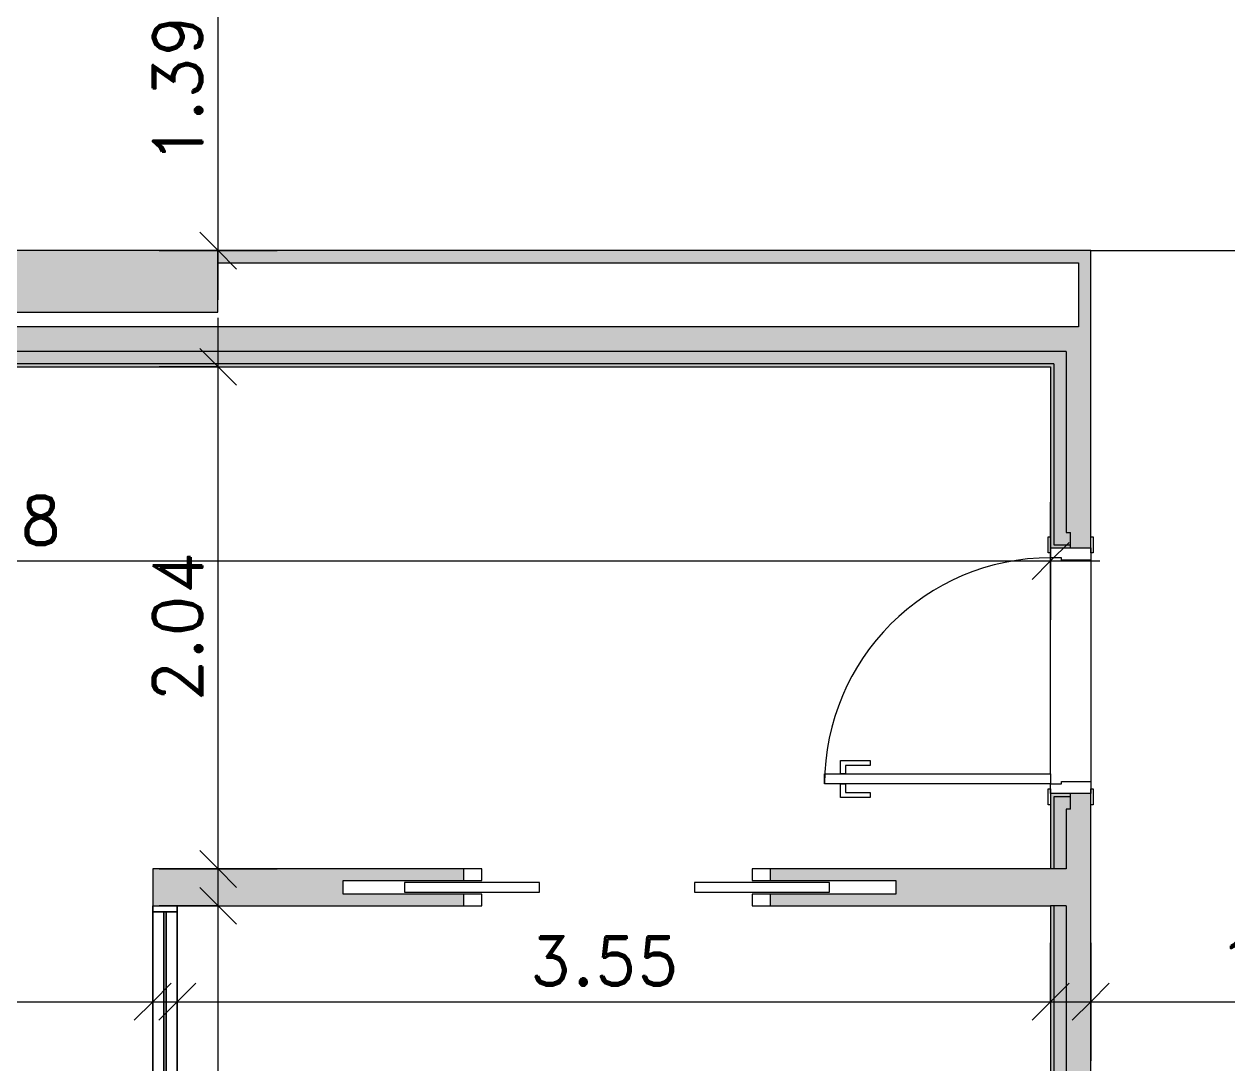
# Model space of a CAD drawing. Header units: metres. Extents: x -227.9 to -140, y 37.9 to 92.1.
# Drawn here: x -176.221 to -171.32, y 73.614 to 77.846 of the extents above; entities that cross this region are included whole.
import ezdxf

# ---------------------------------------------------------------- set-up
doc = ezdxf.new("R2010")
doc.units = ezdxf.units.M
doc.linetypes.add('JIS_02_0.7', pattern=[1.35, 0.75, -0.6])
for name, color, linetype, lineweight in [('A-ANNO-DIMS', 7, 'Continuous', 9), ('A-ANNO-DIMS-100', 7, 'Continuous', 9), ('A-DOOR', 7, 'Continuous', 5), ('A-FLOR', 7, 'Continuous', 5), ('A-GLAZ', 7, 'Continuous', 5), ('A-WALL', 7, 'Continuous', 5), ('A-WALL-PATT', 7, 'Continuous', 13), ('I-WALL', 7, 'Continuous', 5)]:
    doc.layers.add(name, color=color, linetype=linetype, lineweight=lineweight)
doc.layers.add('A-DETL', color=94, linetype='Continuous', lineweight=5, true_color=0x00a600)
doc.styles.add('RomanD_B', font='', dxfattribs={"height": 0.2})
doc.styles.get('RomanD_B').set_extended_font_data('RomanD', bold=True)
doc.dimstyles.new('LAG-Romans_0_2', dxfattribs={"dimscale": 0.3048, "dimtxt": 0.200715, "dimasz": 0.492126, "dimexe": 0.787402, "dimexo": 0.0625, "dimgap": 0, "dimtad": 1, "dimrnd": 0.01, "dimzin": 0, "dimdsep": 46, "dimtxsty": 'RomanD_B', "dimblk1": 'OBLIQUE', "dimblk2": 'OBLIQUE', "dimsah": 1, "dimcen": 0.09, "dimdle": 0.656168, "dimazin": 0, "dimtfac": 1, "dimtdec": 4, "dimtix": 1, "dimtmove": 0, "dimatfit": 3, "dimfxl": 0.787402, "dimfxlon": 1, "dimtvp": 1, "dimtolj": 1, "dimtzin": 0, "dimarcsym": 2})

# ---------------------------------------------------------------- blocks, each defined once
blk = doc.blocks.new('LAG-C1030-PORTE-COUL DEUX BATTANTS-13PR_07 - LAG-C1030-PORTE-COUL DEUX BATTANTS-13PR_07_02F-110x210-15723467-MUC-LAG-PRO-PLA-ARC-TZN-N02-AG02Ec-Cote')
at = {"layer": 'A-DOOR', "color": 9, "true_color": 0xc0c0c0}
for p, q in [((-0.455, 0.075), (-0.53, 0.075)), ((-0.53, 0.075), (-0.53, 0.0275)), ((-0.455, 0.0275), (-0.455, 0.075)), ((0.72, 0.075), (0.645, 0.075)), ((0.645, 0.075), (0.645, 0.0275)), ((0.72, 0.0275), (0.72, 0.075)), ((-0.53, 0.0275), (-0.455, 0.0275)), ((0.645, 0.0275), (0.72, 0.0275)), ((-0.455, -0.0275), (-0.53, -0.0275)), ((-0.53, -0.0275), (-0.53, -0.075)), ((-0.455, -0.075), (-0.455, -0.0275)), ((0.72, -0.0275), (0.645, -0.0275)), ((0.645, -0.0275), (0.645, -0.075)), ((0.72, -0.075), (0.72, -0.0275)), ((-0.53, -0.075), (-0.455, -0.075)), ((0.645, -0.075), (0.72, -0.075))]:
    blk.add_line(p, q, dxfattribs=at)
at = {"layer": 'A-DOOR'}
for p, q in [((-0.22, 0.02), (-0.77, 0.02)), ((-0.77, 0.02), (-0.77, -0.02)), ((-0.22, -0.02), (-0.22, 0.02)), ((0.41, 0.02), (0.41, -0.02)), ((0.96, 0.02), (0.41, 0.02)), ((0.96, -0.02), (0.96, 0.02)), ((-0.77, -0.02), (-0.22, -0.02)), ((0.41, -0.02), (0.96, -0.02))]:
    blk.add_line(p, q, dxfattribs=at)
blk = doc.blocks.new('LAG-C1030-PORTE-BAT 1 VANT-13PR_01 - LAG-C1030-PORTE-BAT 1 VANT-13PR_01_04F-90X210 CHAMBRE-15711705-MUC-LAG-PRO-PLA-ARC-TZN-N02-AG02Ec-Cote')
at = {"layer": 'A-DOOR', "color": 9, "true_color": 0xc0c0c0}
for p, q in [((-0.6497, 0.0815), (-0.6497, 0.0915)), ((-0.6497, 0.0915), (-0.5847, 0.0915)), ((-0.5847, 0.0815), (-0.6497, 0.0815)), ((-0.6047, 0.0815), (-0.5547, 0.0815)), ((-0.6047, -0.0815), (-0.6047, 0.0815)), ((-0.5847, 0.0915), (-0.5847, 0.0815)), ((-0.5547, 0.0815), (-0.5547, -0.0376)), ((0.3453, 0.0815), (0.3953, 0.0815)), ((0.3453, -0.0376), (0.3453, 0.0815)), ((0.3753, 0.0915), (0.4403, 0.0915)), ((0.3753, 0.0815), (0.3753, 0.0915)), ((0.4403, 0.0815), (0.3753, 0.0815)), ((0.3953, 0.0815), (0.3953, -0.0815)), ((0.4403, 0.0915), (0.4403, 0.0815)), ((-0.5647, -0.0376), (-0.5647, -0.0815)), ((-0.5547, -0.0376), (-0.5647, -0.0376)), ((0.3553, -0.0376), (0.3453, -0.0376)), ((0.3553, -0.0815), (0.3553, -0.0376)), ((-0.6497, -0.0915), (-0.6497, -0.0815)), ((-0.6497, -0.0815), (-0.5847, -0.0815)), ((-0.5847, -0.0915), (-0.6497, -0.0915)), ((-0.5647, -0.0815), (-0.6047, -0.0815)), ((-0.5847, -0.0815), (-0.5847, -0.0915)), ((0.3953, -0.0815), (0.3553, -0.0815)), ((0.3753, -0.0815), (0.4403, -0.0815)), ((0.3753, -0.0915), (0.3753, -0.0815)), ((0.4403, -0.0915), (0.3753, -0.0915)), ((0.4403, -0.0815), (0.4403, -0.0915))]:
    blk.add_line(p, q, dxfattribs=at)
at = {"layer": 'A-DOOR'}
for p, q in [((0.3153, -0.0815), (0.3553, -0.0815)), ((0.3153, -1.0015), (0.3153, -0.0815)), ((0.3553, -0.0815), (0.3553, -1.0015)), ((0.2603, -0.8165), (0.2803, -0.8165)), ((0.2603, -0.9365), (0.2603, -0.8165)), ((0.2803, -0.8165), (0.2803, -0.9165)), ((0.3903, -0.8165), (0.4103, -0.8165)), ((0.3903, -0.9165), (0.3903, -0.8165)), ((0.4103, -0.8165), (0.4103, -0.9365)), ((0.2803, -0.9165), (0.3153, -0.9165)), ((0.3153, -0.9165), (0.3153, -0.9365)), ((0.3553, -0.9165), (0.3903, -0.9165)), ((0.3553, -0.9365), (0.3553, -0.9165)), ((0.3153, -0.9365), (0.2603, -0.9365)), ((0.4103, -0.9365), (0.3553, -0.9365)), ((0.3553, -1.0015), (0.3153, -1.0015))]:
    blk.add_line(p, q, dxfattribs=at)
blk.add_arc((0.3553, -0.0815), 0.92, 180, 270, dxfattribs=at)
blk = doc.blocks.new('LAG-C1020-FENÊTRE-12FT-22-03 - LAG-C1020-FENÊTRE-12FT-22-03-01-13182808-MUC-LAG-PRO-PLA-ARC-TZN-N02-AG02Ec-Cote')
at = {"layer": 'A-GLAZ', "lineweight": 13}
for p, q in [((-2.825, 0.05), (-2.85, 0.05)), ((-2.85, 0.05), (-2.85, -0.05)), ((-2.825, -0.05), (-2.825, 0.05)), ((-1.25, 0.05), (-1.275, 0.05)), ((-1.275, 0.05), (-1.275, -0.05)), ((-1.275, 0.005), (-2.825, 0.005)), ((-2.825, 0.005), (-2.825, -0.005)), ((-1.275, -0.005), (-1.275, 0.005)), ((-2.825, -0.005), (-1.275, -0.005)), ((-2.85, -0.05), (-2.825, -0.05)), ((-1.275, -0.05), (-1.25, -0.05))]:
    blk.add_line(p, q, dxfattribs=at)
at = {"layer": 'A-GLAZ'}
for p, q in [((-2.825, 0.05), (-1.275, 0.05)), ((-1.275, -0.05), (-2.825, -0.05))]:
    blk.add_line(p, q, dxfattribs=at)
blk = doc.blocks.new('LAG-C1020-FENÊTRE-12FT-22-03 - LAG-C1020-FENÊTRE-12FT-22-03-01-13183694-MUC-LAG-PRO-PLA-ARC-TZN-N02-AG02Ec-Cote')
at = {"layer": 'A-GLAZ', "lineweight": 13}
for p, q in [((-2.9, 0.05), (-2.875, 0.05)), ((-2.875, 0.05), (-2.875, -0.05)), ((-1.275, -0.05), (-1.275, 0.05)), ((-1.275, 0.05), (-1.25, 0.05)), ((-2.875, 0.005), (-1.275, 0.005)), ((-2.875, -0.005), (-2.875, 0.005)), ((-1.275, 0.005), (-1.275, -0.005)), ((-1.275, -0.005), (-2.875, -0.005)), ((-2.875, -0.05), (-2.9, -0.05)), ((-1.25, -0.05), (-1.275, -0.05))]:
    blk.add_line(p, q, dxfattribs=at)
at = {"layer": 'A-GLAZ'}
for p, q in [((-2.85, 0.05), (-2.875, 0.05)), ((-1.275, 0.05), (-2.825, 0.05)), ((-2.875, -0.05), (-2.85, -0.05)), ((-2.825, -0.05), (-1.275, -0.05))]:
    blk.add_line(p, q, dxfattribs=at)
blk = doc.blocks.new('DIMBLOCK21-MUC-LAG-PRO-PLA-ARC-TZN-N02-AG02Ec-Cote')
at = {"layer": 'A-ANNO-DIMS-100', "transparency": 16777216}
for p, q in [((-175.4305, 76.7235), (-175.4305, 78.5147)), ((-175.6705, 78.3147), (-175.1905, 78.3147)), ((-175.4305, 78.3147), (-175.6705, 78.3147)), ((-175.6705, 76.9235), (-175.1905, 76.9235)), ((-175.4305, 76.9235), (-175.6705, 76.9235))]:
    blk.add_line(p, q, dxfattribs=at)
at = {"layer": 'A-ANNO-DIMS-100', "lineweight": 25, "transparency": 16777216}
for p, q in [((-175.4305, 78.3147), (-175.5055, 78.3897)), ((-175.4305, 78.3147), (-175.3555, 78.2397)), ((-175.4305, 76.9235), (-175.5055, 76.9985)), ((-175.4305, 76.9235), (-175.3555, 76.8485))]:
    blk.add_line(p, q, dxfattribs=at)
at = {"layer": 'A-ANNO-DIMS-100', "color": 0, "transparency": 16777216, "insert": (-175.6961, 77.2756), "char_height": 0.2, "width": 0.824475, "attachment_point": 1, "rotation": 90, "line_spacing_factor": 1.146391, "style": 'RomanD_B'}
blk.add_mtext('1.39', dxfattribs=at)
blk = doc.blocks.new('_Oblique')
at = {"color": 0, "linetype": 'ByBlock', "lineweight": -2}
blk.add_line((-0.5, -0.5), (0.5, 0.5), dxfattribs=at)
blk = doc.blocks.new('DIMBLOCK22-MUC-LAG-PRO-PLA-ARC-TZN-N02-AG02Ec-Cote')
at = {"layer": 'A-ANNO-DIMS-100', "transparency": 16777216}
for p, q in [((-175.4305, 74.207), (-175.4305, 76.6505)), ((-175.6705, 76.4505), (-175.1905, 76.4505)), ((-175.4305, 76.4505), (-175.6705, 76.4505)), ((-175.6705, 74.407), (-175.1905, 74.407)), ((-175.4305, 74.407), (-175.6705, 74.407))]:
    blk.add_line(p, q, dxfattribs=at)
at = {"layer": 'A-ANNO-DIMS-100', "lineweight": 25, "transparency": 16777216}
for p, q in [((-175.4305, 76.4505), (-175.5055, 76.5255)), ((-175.4305, 76.4505), (-175.3555, 76.3755)), ((-175.4305, 74.407), (-175.5055, 74.482)), ((-175.4305, 74.407), (-175.3555, 74.332))]:
    blk.add_line(p, q, dxfattribs=at)
at = {"layer": 'A-ANNO-DIMS-100', "color": 0, "transparency": 16777216, "insert": (-175.6961, 75.0852), "char_height": 0.2, "width": 0.824475, "attachment_point": 1, "rotation": 90, "line_spacing_factor": 1.146391, "style": 'RomanD_B'}
blk.add_mtext('2.04', dxfattribs=at)
blk = doc.blocks.new('DIMBLOCK23-MUC-LAG-PRO-PLA-ARC-TZN-N02-AG02Ec-Cote')
at = {"layer": 'A-ANNO-DIMS-100', "transparency": 16777216}
for p, q in [((-175.4305, 71.782), (-175.4305, 74.457)), ((-175.6705, 74.257), (-175.1905, 74.257)), ((-175.4305, 74.257), (-175.6705, 74.257)), ((-175.6705, 71.982), (-175.1905, 71.982)), ((-175.4305, 71.982), (-175.6705, 71.982))]:
    blk.add_line(p, q, dxfattribs=at)
at = {"layer": 'A-ANNO-DIMS-100', "lineweight": 25, "transparency": 16777216}
for p, q in [((-175.4305, 74.257), (-175.5055, 74.332)), ((-175.4305, 74.257), (-175.3555, 74.182)), ((-175.4305, 71.982), (-175.5055, 72.057)), ((-175.4305, 71.982), (-175.3555, 71.907))]:
    blk.add_line(p, q, dxfattribs=at)
at = {"layer": 'A-ANNO-DIMS-100', "color": 0, "transparency": 16777216, "insert": (-175.6961, 72.776), "char_height": 0.2, "width": 0.824475, "attachment_point": 1, "rotation": 90, "line_spacing_factor": 1.146391, "style": 'RomanD_B'}
blk.add_mtext('2.28', dxfattribs=at)
blk = doc.blocks.new('DIMBLOCK79-MUC-LAG-PRO-PLA-ARC-TZN-N02-AG02Ec-Cote')
at = {"layer": 'A-ANNO-DIMS-100', "transparency": 16777216}
for p, q in [((-180.5454, 73.6267), (-180.5454, 74.1067)), ((-175.6971, 74.1067), (-175.6971, 73.6267)), ((-175.6971, 73.8667), (-175.6971, 74.1067)), ((-180.7454, 73.8667), (-175.4971, 73.8667)), ((-180.5454, 73.8667), (-180.5454, 73.6267))]:
    blk.add_line(p, q, dxfattribs=at)
at = {"layer": 'A-ANNO-DIMS-100', "lineweight": 25, "transparency": 16777216}
for p, q in [((-180.5454, 73.8667), (-180.4704, 73.9417)), ((-175.6971, 73.8667), (-175.6221, 73.9417)), ((-180.5454, 73.8667), (-180.6204, 73.7917)), ((-175.6971, 73.8667), (-175.7721, 73.7917))]:
    blk.add_line(p, q, dxfattribs=at)
at = {"layer": 'A-ANNO-DIMS-100', "color": 0, "transparency": 16777216, "insert": (-178.4648, 74.1323), "char_height": 0.2, "width": 0.824475, "attachment_point": 1, "line_spacing_factor": 1.146391, "style": 'RomanD_B'}
blk.add_mtext('4.85', dxfattribs=at)
blk = doc.blocks.new('DIMBLOCK80-MUC-LAG-PRO-PLA-ARC-TZN-N02-AG02Ec-Cote')
at = {"layer": 'A-ANNO-DIMS-100', "transparency": 16777216}
for p, q in [((-175.5971, 74.1067), (-175.5971, 73.6267)), ((-175.5971, 73.8667), (-175.5971, 74.1067)), ((-172.0421, 74.1067), (-172.0421, 73.6267)), ((-172.0421, 73.8667), (-172.0421, 74.1067)), ((-175.7971, 73.8667), (-171.8421, 73.8667))]:
    blk.add_line(p, q, dxfattribs=at)
at = {"layer": 'A-ANNO-DIMS-100', "lineweight": 25, "transparency": 16777216}
for p, q in [((-175.5971, 73.8667), (-175.5221, 73.9417)), ((-172.0421, 73.8667), (-171.9671, 73.9417)), ((-175.5971, 73.8667), (-175.6721, 73.7917)), ((-172.0421, 73.8667), (-172.1171, 73.7917))]:
    blk.add_line(p, q, dxfattribs=at)
at = {"layer": 'A-ANNO-DIMS-100', "color": 0, "transparency": 16777216, "insert": (-174.1632, 74.1323), "char_height": 0.2, "width": 0.824475, "attachment_point": 1, "line_spacing_factor": 1.146391, "style": 'RomanD_B'}
blk.add_mtext('3.55', dxfattribs=at)
blk = doc.blocks.new('DIMBLOCK81-MUC-LAG-PRO-PLA-ARC-TZN-N02-AG02Ec-Cote')
at = {"layer": 'A-ANNO-DIMS-100', "transparency": 16777216}
for p, q in [((-171.8791, 74.1067), (-171.8791, 73.6267)), ((-171.8791, 73.8667), (-171.8791, 74.1067)), ((-170.1521, 74.1067), (-170.1521, 73.6267)), ((-170.1521, 73.8667), (-170.1521, 74.1067)), ((-172.0791, 73.8667), (-169.9521, 73.8667))]:
    blk.add_line(p, q, dxfattribs=at)
at = {"layer": 'A-ANNO-DIMS-100', "lineweight": 25, "transparency": 16777216}
for p, q in [((-171.8791, 73.8667), (-171.8041, 73.9417)), ((-170.1521, 73.8667), (-170.0771, 73.9417)), ((-171.8791, 73.8667), (-171.9541, 73.7917)), ((-170.1521, 73.8667), (-170.2271, 73.7917))]:
    blk.add_line(p, q, dxfattribs=at)
at = {"layer": 'A-ANNO-DIMS-100', "color": 0, "transparency": 16777216, "insert": (-171.3592, 74.1323), "char_height": 0.2, "width": 0.824475, "attachment_point": 1, "line_spacing_factor": 1.146391, "style": 'RomanD_B'}
blk.add_mtext('1.73', dxfattribs=at)
blk = doc.blocks.new('DIMBLOCK140-MUC-LAG-PRO-PLA-ARC-TZN-N02-AG02Ec-Cote')
at = {"layer": 'A-ANNO-DIMS-100', "transparency": 16777216}
for p, q in [((-180.6226, 75.9004), (-180.6226, 75.4204)), ((-180.6226, 75.6604), (-180.6226, 75.9004)), ((-172.0421, 75.9004), (-172.0421, 75.4204)), ((-172.0421, 75.6604), (-172.0421, 75.9004)), ((-180.8226, 75.6604), (-171.8421, 75.6604))]:
    blk.add_line(p, q, dxfattribs=at)
at = {"layer": 'A-ANNO-DIMS-100', "lineweight": 25, "transparency": 16777216}
for p, q in [((-180.6226, 75.6604), (-180.5476, 75.7354)), ((-172.0421, 75.6604), (-171.9671, 75.7354)), ((-180.6226, 75.6604), (-180.6976, 75.5854)), ((-172.0421, 75.6604), (-172.1171, 75.5854))]:
    blk.add_line(p, q, dxfattribs=at)
at = {"layer": 'A-ANNO-DIMS-100', "color": 0, "transparency": 16777216, "insert": (-176.6759, 75.926), "char_height": 0.2, "width": 0.824475, "attachment_point": 1, "line_spacing_factor": 1.146391, "style": 'RomanD_B'}
blk.add_mtext('8.58', dxfattribs=at)

msp = doc.modelspace()

# ---------------------------------------------------------------- hatches: boundary and pattern name
at = {"layer": 'A-WALL-PATT', "lineweight": 5, "true_color": 0xaaaaaa}
msp.add_hatch(color=253, dxfattribs=at).paths.add_polyline_path([(-177.2489, 76.6735), (-175.4322, 76.6735), (-175.4322, 76.9235), (-177.2489, 76.9235)])
at = {"layer": 'I-WALL', "true_color": 0xaaaaaa}
for points in [[(-171.9291, 76.8735), (-171.8791, 76.8735), (-171.8791, 76.9235), (-175.4322, 76.9235), (-175.4322, 76.8735), (-172.5615, 76.8735)], [(-171.8791, 76.6135), (-171.8791, 76.8735), (-171.9291, 76.8735), (-171.9291, 76.6135)], [(-171.8791, 76.5135), (-171.8791, 76.6135), (-180.5455, 76.6135), (-180.6455, 76.5135), (-171.9791, 76.5135)], [(-172.0291, 76.4635), (-171.9791, 76.4635), (-171.9791, 76.5135), (-180.5748, 76.5135), (-180.6248, 76.4635), (-172.5615, 76.4635)], [(-172.0421, 76.4505), (-172.0291, 76.4505), (-172.0291, 76.4635), (-180.6064, 76.4635), (-180.6194, 76.4505), (-172.5615, 76.4505)]]:
    msp.add_hatch(color=253, dxfattribs=at).paths.add_polyline_path(points)
h = msp.add_hatch(color=253, dxfattribs=at)
h.paths.add_polyline_path([(-171.9791, 59.5265), (-171.8791, 59.5265), (-171.8791, 60.4146), (-171.9606, 60.4146), (-171.9606, 60.3516), (-171.9791, 60.3516), (-171.9791, 59.57)])
h.paths.add_polyline_path([(-171.9606, 61.4146), (-171.8791, 61.4146), (-171.8791, 63.6203), (-171.9791, 63.6203), (-171.9791, 61.4776), (-171.9606, 61.4776), (-171.9606, 61.4276)])
h.paths.add_polyline_path([(-171.8791, 64.6203), (-171.8791, 66.3648), (-171.9606, 66.3648), (-171.9606, 66.3018), (-171.9791, 66.3018), (-171.9791, 64.6203), (-171.9606, 64.6203)])
h.paths.add_polyline_path([(-171.8791, 67.3648), (-171.8791, 68.7633), (-171.9606, 68.7633), (-171.9606, 68.7003), (-171.9791, 68.7003), (-171.9791, 67.4278), (-171.9606, 67.4278), (-171.9606, 67.3648)])
h.paths.add_polyline_path([(-171.8791, 69.7633), (-171.8791, 71.5086), (-171.9791, 71.5086), (-171.9791, 69.8263), (-171.9606, 69.8263), (-171.9606, 69.7633)])
h.paths.add_polyline_path([(-171.9791, 72.5086), (-171.8791, 72.5086), (-171.8791, 74.7135), (-171.9606, 74.7135), (-171.9606, 74.6505), (-171.9791, 74.6505), (-171.9791, 72.5521)])
h.paths.add_polyline_path([(-171.8791, 75.7135), (-171.8791, 76.5135), (-171.9791, 76.5135), (-171.9791, 75.7765), (-171.9606, 75.7765), (-171.9606, 75.7135)])
h = msp.add_hatch(color=253, dxfattribs=at)
h.paths.add_polyline_path([(-172.0421, 59.6765), (-172.0291, 59.6765), (-172.0291, 60.4016), (-171.9606, 60.4016), (-171.9606, 60.4146), (-172.0421, 60.4146), (-172.0421, 59.6895)])
h.paths.add_polyline_path([(-171.9606, 61.4146), (-171.9606, 61.4276), (-172.0291, 61.4276), (-172.0291, 61.721), (-172.0421, 61.721), (-172.0421, 61.4146), (-171.9983, 61.4146)])
h.paths.add_polyline_path([(-172.0421, 61.871), (-172.0291, 61.871), (-172.0291, 63.4263), (-172.0421, 63.4263), (-172.0421, 62.7849)])
h.paths.add_polyline_path([(-172.0291, 63.5763), (-172.0291, 63.6203), (-172.0421, 63.6203), (-172.0421, 63.5763)])
h.paths.add_polyline_path([(-172.0291, 64.6203), (-172.0291, 64.6642), (-172.0421, 64.6642), (-172.0421, 64.6203)])
h.paths.add_polyline_path([(-172.0291, 64.8142), (-172.0291, 66.2069), (-172.0421, 66.2069), (-172.0421, 64.8142)])
h.paths.add_polyline_path([(-171.9791, 66.3569), (-171.9606, 66.3569), (-171.9606, 66.3648), (-172.0421, 66.3648), (-172.0421, 66.3569), (-171.9983, 66.3569)])
h.paths.add_polyline_path([(-172.0421, 67.3648), (-171.9606, 67.3648), (-171.9606, 67.3778), (-172.0291, 67.3778), (-172.0291, 67.9591), (-172.0421, 67.9591), (-172.0421, 67.4098)])
h.paths.add_polyline_path([(-172.0291, 68.1691), (-172.0291, 68.7503), (-171.9606, 68.7503), (-171.9606, 68.7633), (-172.0421, 68.7633), (-172.0421, 68.1691)])
h.paths.add_polyline_path([(-171.9606, 69.7633), (-171.9606, 69.7711), (-172.0421, 69.7711), (-172.0421, 69.7633), (-171.9983, 69.7633)])
h.paths.add_polyline_path([(-172.0291, 69.9211), (-172.0291, 71.3151), (-172.0421, 71.3151), (-172.0421, 69.9211)])
h.paths.add_polyline_path([(-172.0291, 71.4651), (-172.0291, 71.5086), (-172.0421, 71.5086), (-172.0421, 71.4651)])
h.paths.add_polyline_path([(-172.0421, 72.5086), (-172.0291, 72.5086), (-172.0291, 72.5521), (-172.0421, 72.5521)])
h.paths.add_polyline_path([(-172.0291, 72.7021), (-172.0291, 74.257), (-172.0421, 74.257), (-172.0421, 72.7021)])
h.paths.add_polyline_path([(-172.0421, 74.407), (-172.0291, 74.407), (-172.0291, 74.7005), (-171.9606, 74.7005), (-171.9606, 74.7135), (-172.0421, 74.7135), (-172.0421, 74.5728)])
h.paths.add_polyline_path([(-172.0421, 75.7135), (-171.9606, 75.7135), (-171.9606, 75.7265), (-172.0291, 75.7265), (-172.0291, 76.4505), (-172.0421, 76.4505), (-172.0421, 75.7585)])
h = msp.add_hatch(color=253, dxfattribs=at)
h.paths.add_polyline_path([(-172.0291, 59.6265), (-171.9791, 59.6265), (-171.9791, 60.3516), (-171.9606, 60.3516), (-171.9606, 60.4016), (-172.0291, 60.4016), (-172.0291, 59.6765)])
h.paths.add_polyline_path([(-171.9606, 61.4276), (-171.9606, 61.4776), (-171.9791, 61.4776), (-171.9791, 61.721), (-172.0291, 61.721), (-172.0291, 61.4276)])
h.paths.add_polyline_path([(-171.9791, 61.871), (-171.9791, 63.4763), (-172.0291, 63.4763), (-172.0291, 61.871)])
h.paths.add_polyline_path([(-171.9791, 63.5763), (-171.9791, 63.6203), (-172.0291, 63.6203), (-172.0291, 63.5763)])
h.paths.add_polyline_path([(-171.9791, 64.6203), (-171.9791, 64.6642), (-172.0291, 64.6642), (-172.0291, 64.6203)])
h.paths.add_polyline_path([(-172.0291, 64.7642), (-171.9791, 64.7642), (-171.9791, 66.2069), (-172.0291, 66.2069), (-172.0291, 64.8142)])
h.paths.add_polyline_path([(-172.0291, 67.3778), (-171.9606, 67.3778), (-171.9606, 67.4278), (-171.9791, 67.4278), (-171.9791, 68.0091), (-172.0291, 68.0091), (-172.0291, 67.6072)])
h.paths.add_polyline_path([(-171.9791, 68.1191), (-171.9791, 68.7003), (-171.9606, 68.7003), (-171.9606, 68.7503), (-172.0291, 68.7503), (-172.0291, 68.1191)])
h.paths.add_polyline_path([(-172.0291, 69.9211), (-171.9791, 69.9211), (-171.9791, 71.3651), (-172.0291, 71.3651), (-172.0291, 70.2863)])
h.paths.add_polyline_path([(-172.0291, 71.4651), (-171.9791, 71.4651), (-171.9791, 71.5086), (-172.0291, 71.5086)])
h.paths.add_polyline_path([(-171.9791, 72.5086), (-171.9791, 72.5521), (-172.0291, 72.5521), (-172.0291, 72.5086)])
h.paths.add_polyline_path([(-172.0291, 72.6521), (-171.9791, 72.6521), (-171.9791, 74.257), (-172.0291, 74.257), (-172.0291, 72.7021)])
h.paths.add_polyline_path([(-171.9791, 74.407), (-171.9791, 74.6505), (-171.9606, 74.6505), (-171.9606, 74.7005), (-172.0291, 74.7005), (-172.0291, 74.407)])
h.paths.add_polyline_path([(-171.9606, 75.7265), (-171.9606, 75.7765), (-171.9791, 75.7765), (-171.9791, 76.4635), (-172.0291, 76.4635), (-172.0291, 75.7265)])
h = msp.add_hatch(color=253, dxfattribs=at)
h.paths.add_polyline_path([(-174.4321, 74.257), (-174.4321, 74.3045), (-174.9221, 74.3045), (-174.9221, 74.3595), (-174.4321, 74.3595), (-174.4321, 74.407), (-175.6971, 74.407), (-175.6971, 74.257)])
h.paths.add_polyline_path([(-172.0291, 74.257), (-171.9791, 74.257), (-171.9791, 74.407), (-173.1821, 74.407), (-173.1821, 74.3595), (-172.6721, 74.3595), (-172.6721, 74.3045), (-173.1821, 74.3045), (-173.1821, 74.257), (-172.0421, 74.257)])

# ---------------------------------------------------------------- linework, layer by layer
at = {"layer": 'A-DETL', "color": 9, "linetype": 'JIS_02_0.7', "lineweight": 9, "true_color": 0xc0c0c0}
msp.add_line((-171.8791, 76.9235), (-170.1521, 76.9235), dxfattribs=at)
at = {"layer": 'A-FLOR'}
for p, q in [((-172.0421, 74.7935), (-172.0421, 75.6735)), ((-171.8791, 75.6635), (-171.8791, 74.7635))]:
    msp.add_line(p, q, dxfattribs=at)
at = {"layer": 'A-WALL', "lineweight": 15}
for p, q in [((-175.4322, 76.9235), (-177.2489, 76.9235)), ((-175.4322, 76.6735), (-175.4322, 76.9235)), ((-177.2489, 76.6735), (-175.4322, 76.6735))]:
    msp.add_line(p, q, dxfattribs=at)
at = {"layer": 'A-WALL'}
for p, q in [((-171.9791, 76.5135), (-180.6455, 76.5135)), ((-171.9791, 76.5135), (-171.9791, 75.7765)), ((-172.0291, 76.4635), (-180.6248, 76.4635)), ((-172.0291, 76.4635), (-172.0291, 75.7265)), ((-171.9791, 75.7765), (-171.9606, 75.7765)), ((-171.9606, 75.7135), (-171.9606, 75.7765)), ((-172.0291, 75.7265), (-171.9606, 75.7265)), ((-172.0291, 74.7005), (-172.0291, 74.407)), ((-171.9606, 74.7005), (-172.0291, 74.7005)), ((-171.9606, 74.6505), (-171.9606, 74.7135)), ((-171.9791, 74.6505), (-171.9791, 74.407)), ((-171.9606, 74.6505), (-171.9791, 74.6505)), ((-171.9791, 74.407), (-172.0421, 74.407)), ((-171.9791, 74.257), (-172.0421, 74.257)), ((-172.0291, 74.257), (-172.0291, 72.7021)), ((-171.9791, 74.257), (-171.9791, 72.6521))]:
    msp.add_line(p, q, dxfattribs=at)
at = {"layer": 'I-WALL', "lineweight": 13}
for p, q in [((-171.8791, 76.9235), (-175.4322, 76.9235)), ((-175.4322, 76.9235), (-175.4322, 76.8735)), ((-171.8791, 75.7585), (-171.8791, 76.9235)), ((-175.4322, 76.8735), (-171.9291, 76.8735)), ((-171.9291, 76.8735), (-171.9291, 76.6135)), ((-171.9291, 76.6135), (-177.1989, 76.6135)), ((-180.6194, 76.4505), (-172.0421, 76.4505)), ((-172.0421, 76.4505), (-172.0421, 75.7585)), ((-172.0421, 74.6685), (-172.0421, 74.407)), ((-171.8791, 72.5086), (-171.8791, 74.6685)), ((-174.4321, 74.407), (-175.6971, 74.407)), ((-175.6971, 74.407), (-175.6971, 74.257)), ((-172.0421, 74.407), (-173.1821, 74.407)), ((-174.9221, 74.3045), (-174.9221, 74.3595)), ((-174.9221, 74.3595), (-174.4321, 74.3595)), ((-173.1821, 74.3595), (-172.6721, 74.3595)), ((-172.6721, 74.3595), (-172.6721, 74.3045)), ((-174.4321, 74.3045), (-174.9221, 74.3045)), ((-172.6721, 74.3045), (-173.1821, 74.3045)), ((-175.6971, 74.257), (-174.4321, 74.257)), ((-173.1821, 74.257), (-172.0421, 74.257)), ((-172.0421, 74.257), (-172.0421, 72.7151))]:
    msp.add_line(p, q, dxfattribs=at)

# ---------------------------------------------------------------- block references
at = {"layer": 'A-DOOR'}
for name, p, rotation in [('LAG-C1030-PORTE-BAT 1 VANT-13PR_01 - LAG-C1030-PORTE-BAT 1 VANT-13PR_01_04F-90X210 CHAMBRE-15711705-MUC-LAG-PRO-PLA-ARC-TZN-N02-AG02Ec-Cote', (-171.9606, 75.1088), 269.9999999999999), ('LAG-C1030-PORTE-COUL DEUX BATTANTS-13PR_07 - LAG-C1030-PORTE-COUL DEUX BATTANTS-13PR_07_02F-110x210-15723467-MUC-LAG-PRO-PLA-ARC-TZN-N02-AG02Ec-Cote', (-173.7121, 74.332), 180)]:
    msp.add_blockref(name, p, dxfattribs=dict(at, rotation=rotation))
at = {"layer": 'A-GLAZ', "rotation": 90.00000000000044}
for name in ['LAG-C1020-FENÊTRE-12FT-22-03 - LAG-C1020-FENÊTRE-12FT-22-03-01-13182808-MUC-LAG-PRO-PLA-ARC-TZN-N02-AG02Ec-Cote', 'LAG-C1020-FENÊTRE-12FT-22-03 - LAG-C1020-FENÊTRE-12FT-22-03-01-13183694-MUC-LAG-PRO-PLA-ARC-TZN-N02-AG02Ec-Cote']:
    msp.add_blockref(name, (-175.6471, 75.507), dxfattribs=at)

# ---------------------------------------------------------------- dimensions: what is measured, and where the dimension line sits
at = {"layer": 'A-ANNO-DIMS'}
for base, p1, p2, override, picture, middle in [((-175.4305, 78.3147), (-175.6705, 76.9235), (-175.6705, 78.3147), {"dimpost": '<>', "dimfxl": 1.391135}, 'DIMBLOCK21-MUC-LAG-PRO-PLA-ARC-TZN-N02-AG02Ec-Cote', (-175.5305, 77.6191)), ((-175.4305, 76.4505), (-175.6705, 74.407), (-175.6705, 76.4505), {"dimpost": '<>', "dimfxl": 2.04352}, 'DIMBLOCK22-MUC-LAG-PRO-PLA-ARC-TZN-N02-AG02Ec-Cote', (-175.5305, 75.4288)), ((-175.43047, 74.257), (-175.67047, 71.98197), (-175.67047, 74.257), {"dimpost": '<>', "dimfxl": 2.275031}, 'DIMBLOCK23-MUC-LAG-PRO-PLA-ARC-TZN-N02-AG02Ec-Cote', (-175.53047, 73.11948))]:
    dim = msp.add_linear_dim(base=base, p1=p1, p2=p2, angle=90, dimstyle='LAG-Romans_0_2', override=override, dxfattribs=at)
    dim.commit()
    dim.dimension.update_dxf_attribs({"geometry": picture, "text_midpoint": middle})
for base, p1, p2, override, picture, middle in [((-172.0421, 75.6604), (-180.6226, 75.9004), (-172.0421, 75.9004), {"dimpost": '<>', "dimfxl": 8.580439}, 'DIMBLOCK140-MUC-LAG-PRO-PLA-ARC-TZN-N02-AG02Ec-Cote', (-176.3324, 75.7604)), ((-175.6971, 73.8667), (-180.5454, 73.6267), (-175.6971, 74.1067), {"dimpost": '<>', "dimfxl": 4.871981}, 'DIMBLOCK79-MUC-LAG-PRO-PLA-ARC-TZN-N02-AG02Ec-Cote', (-178.1212, 73.9667)), ((-172.04214, 73.86671), (-175.5971, 74.10671), (-172.04214, 74.10671), {"dimpost": '<>', "dimfxl": 3.554969}, 'DIMBLOCK80-MUC-LAG-PRO-PLA-ARC-TZN-N02-AG02Ec-Cote', (-173.81962, 73.96671)), ((-170.1521, 73.8667), (-171.8791, 74.1067), (-170.1521, 74.1067), {"dimpost": '<>', "dimfxl": 1.727002}, 'DIMBLOCK81-MUC-LAG-PRO-PLA-ARC-TZN-N02-AG02Ec-Cote', (-171.0156, 73.9667))]:
    dim = msp.add_linear_dim(base=base, p1=p1, p2=p2, dimstyle='LAG-Romans_0_2', override=override, dxfattribs=at)
    dim.commit()
    dim.dimension.update_dxf_attribs({"geometry": picture, "text_midpoint": middle})

doc.saveas('drawing.dxf')
